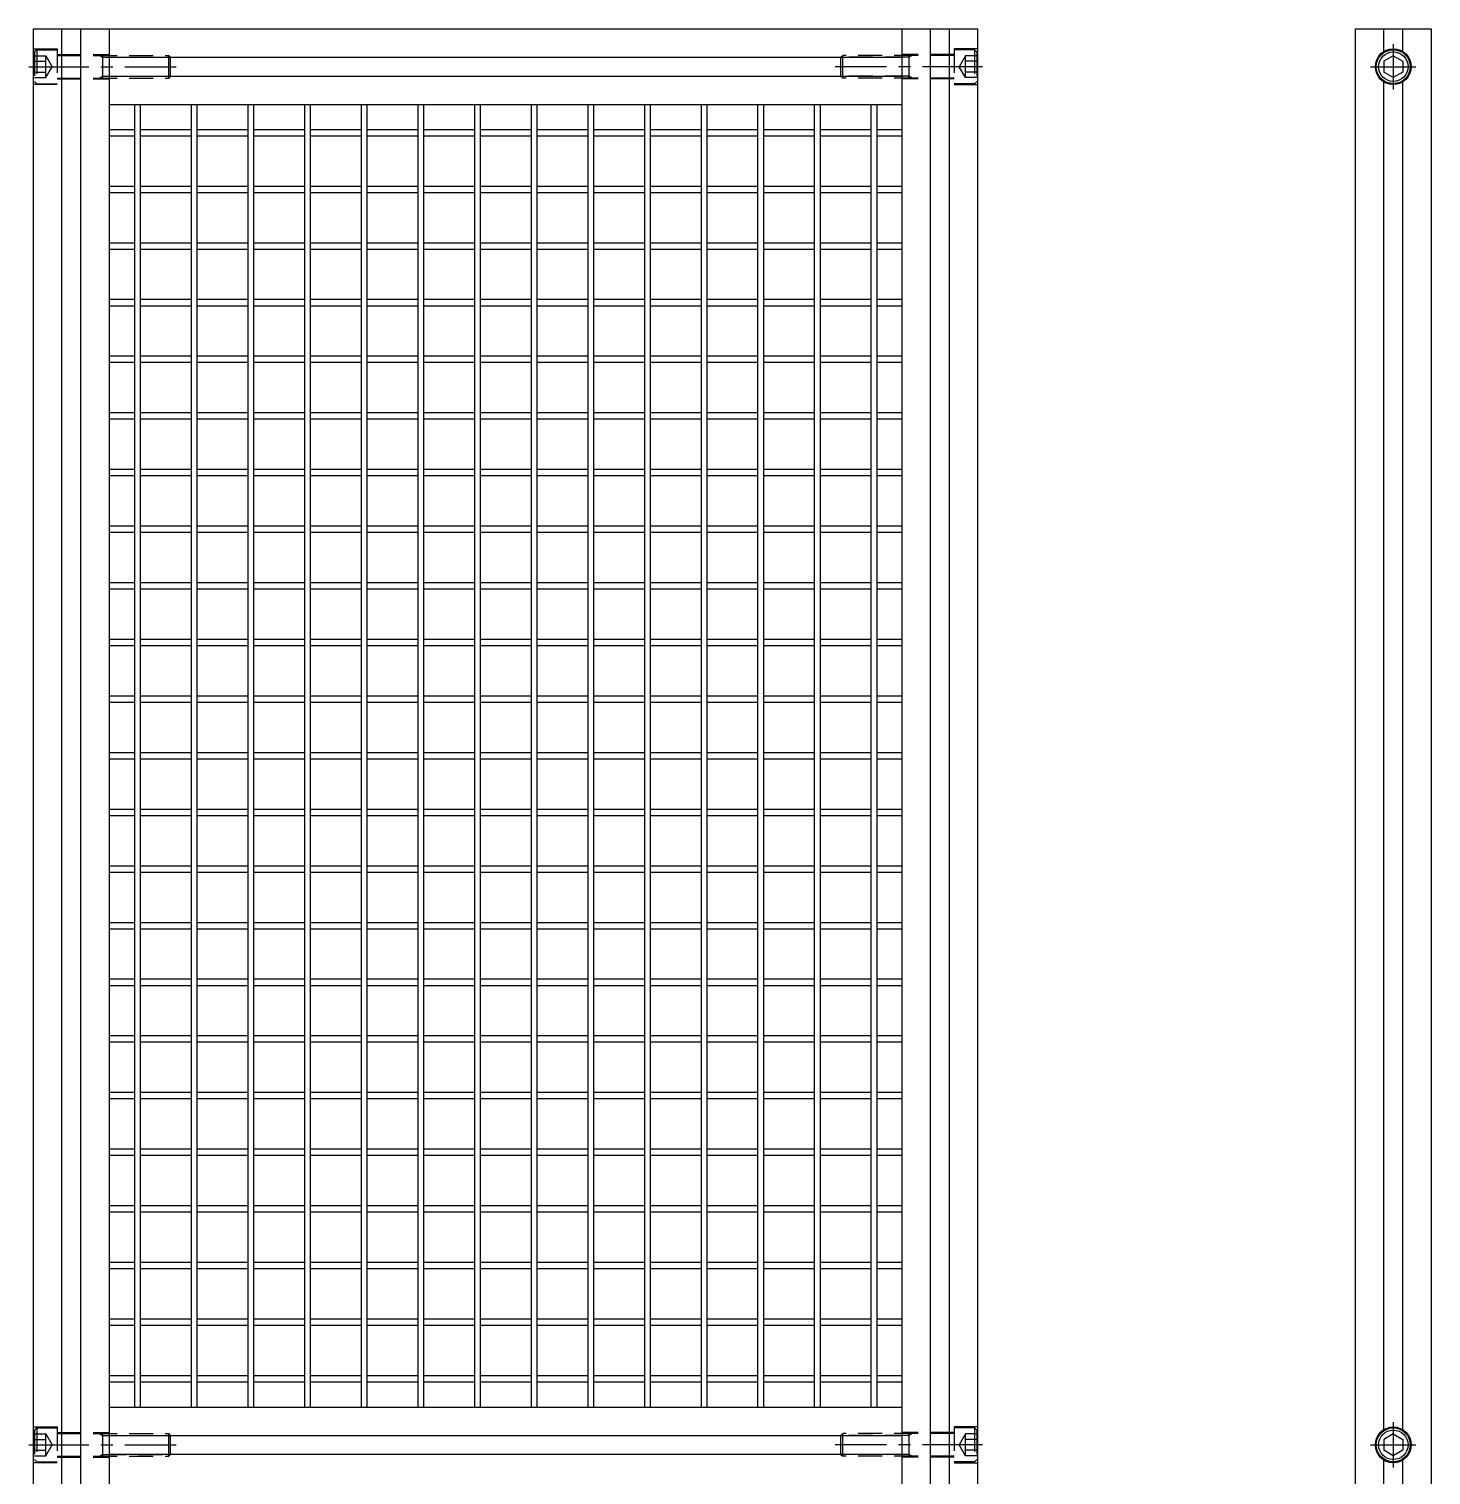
# Model space of a CAD drawing. Extents: x -175 to 740, y -125 to 1650.
# Drawn here: x -2 to 740, y 884 to 1650 of the extents above; entities that cross this region are included whole.
import ezdxf

# ---------------------------------------------------------------- set-up
doc = ezdxf.new("R2010")
doc.units = 0
doc.linetypes.add('CENTER', pattern=[50.8, 31.75, -6.35, 6.35, -6.35])
doc.linetypes.add('DASHED', pattern=[19.05, 12.7, -6.35])
doc.layers.get('0').update_dxf_attribs({"linetype": 'CONTINUOUS'})
doc.layers.add('CENTER', color=1, linetype='CENTER')

msp = doc.modelspace()

# ---------------------------------------------------------------- linework, layer by layer
at = {"color": 7, "linetype": 'CONTINUOUS'}
for p, q in [((0, 0), (0, 1650)), ((0, 1650), (40, 1650)), ((15, 0), (15, 1650)), ((25, 0), (25, 1650)), ((40, 1650), (40, 880)), ((40, 1650), (460, 1650)), ((460, 0), (460, 1650)), ((460, 1650), (500, 1650)), ((475, 0), (475, 1650)), ((485, 0), (485, 1650)), ((500, 0), (500, 1650)), ((700, 0), (700, 1650)), ((700, 1650), (740, 1650)), ((715, 1638.08), (715, 1650)), ((725, 1638.08), (725, 1650)), ((740, 1650), (740, 0)), ((40, 1635), (460, 1635)), ((720, 1635.77), (715, 1632.89)), ((715, 1632.89), (715, 1627.11)), ((720, 1635.77), (725, 1632.89)), ((725, 1632.89), (725, 1627.11)), ((40, 1625), (460, 1625)), ((720, 1624.23), (715, 1627.11)), ((725, 1627.11), (720, 1624.23)), ((715, 908.08), (715, 1621.92)), ((725, 908.08), (725, 1621.92)), ((40, 1610), (460, 1610)), ((53.4, 1610), (53.4, 920)), ((56.6, 920), (56.6, 1610)), ((83.4, 1610), (83.4, 920)), ((86.6, 920), (86.6, 1610)), ((113.4, 1610), (113.4, 920)), ((116.6, 920), (116.6, 1610)), ((143.4, 1610), (143.4, 920)), ((146.6, 920), (146.6, 1610)), ((173.4, 1610), (173.4, 920)), ((176.6, 920), (176.6, 1610)), ((203.4, 1610), (203.4, 920)), ((206.6, 920), (206.6, 1610)), ((233.4, 1610), (233.4, 920)), ((236.6, 920), (236.6, 1610)), ((263.4, 1610), (263.4, 920)), ((266.6, 920), (266.6, 1610)), ((293.4, 1610), (293.4, 920)), ((296.6, 920), (296.6, 1610)), ((323.4, 1610), (323.4, 920)), ((326.6, 920), (326.6, 1610)), ((353.4, 1610), (353.4, 920)), ((356.6, 920), (356.6, 1610)), ((383.4, 1610), (383.4, 920)), ((386.6, 920), (386.6, 1610)), ((413.4, 1610), (413.4, 920)), ((416.6, 920), (416.6, 1610)), ((443.4, 1610), (443.4, 920)), ((446.6, 920), (446.6, 1610)), ((53.4, 1596.6), (40, 1596.6)), ((40, 1593.4), (53.4, 1593.4)), ((83.4, 1596.6), (56.6, 1596.6)), ((56.6, 1593.4), (83.4, 1593.4)), ((113.4, 1596.6), (86.6, 1596.6)), ((86.6, 1593.4), (113.4, 1593.4)), ((143.4, 1596.6), (116.6, 1596.6)), ((116.6, 1593.4), (143.4, 1593.4)), ((173.4, 1596.6), (146.6, 1596.6)), ((146.6, 1593.4), (173.4, 1593.4)), ((203.4, 1596.6), (176.6, 1596.6)), ((176.6, 1593.4), (203.4, 1593.4)), ((233.4, 1596.6), (206.6, 1596.6)), ((206.6, 1593.4), (233.4, 1593.4)), ((263.4, 1596.6), (236.6, 1596.6)), ((236.6, 1593.4), (263.4, 1593.4)), ((293.4, 1596.6), (266.6, 1596.6)), ((266.6, 1593.4), (293.4, 1593.4)), ((323.4, 1596.6), (296.6, 1596.6)), ((296.6, 1593.4), (323.4, 1593.4)), ((353.4, 1596.6), (326.6, 1596.6)), ((326.6, 1593.4), (353.4, 1593.4)), ((383.4, 1596.6), (356.6, 1596.6)), ((356.6, 1593.4), (383.4, 1593.4)), ((413.4, 1596.6), (386.6, 1596.6)), ((386.6, 1593.4), (413.4, 1593.4)), ((443.4, 1596.6), (416.6, 1596.6)), ((416.6, 1593.4), (443.4, 1593.4)), ((460, 1596.6), (446.6, 1596.6)), ((446.6, 1593.4), (460, 1593.4)), ((53.4, 1566.6), (40, 1566.6)), ((40, 1563.4), (53.4, 1563.4)), ((83.4, 1566.6), (56.6, 1566.6)), ((56.6, 1563.4), (83.4, 1563.4)), ((113.4, 1566.6), (86.6, 1566.6)), ((86.6, 1563.4), (113.4, 1563.4)), ((143.4, 1566.6), (116.6, 1566.6)), ((116.6, 1563.4), (143.4, 1563.4)), ((173.4, 1566.6), (146.6, 1566.6)), ((146.6, 1563.4), (173.4, 1563.4)), ((203.4, 1566.6), (176.6, 1566.6)), ((176.6, 1563.4), (203.4, 1563.4)), ((233.4, 1566.6), (206.6, 1566.6)), ((206.6, 1563.4), (233.4, 1563.4)), ((263.4, 1566.6), (236.6, 1566.6)), ((236.6, 1563.4), (263.4, 1563.4)), ((293.4, 1566.6), (266.6, 1566.6)), ((266.6, 1563.4), (293.4, 1563.4)), ((323.4, 1566.6), (296.6, 1566.6)), ((296.6, 1563.4), (323.4, 1563.4)), ((353.4, 1566.6), (326.6, 1566.6)), ((326.6, 1563.4), (353.4, 1563.4)), ((383.4, 1566.6), (356.6, 1566.6)), ((356.6, 1563.4), (383.4, 1563.4)), ((413.4, 1566.6), (386.6, 1566.6)), ((386.6, 1563.4), (413.4, 1563.4)), ((443.4, 1566.6), (416.6, 1566.6)), ((416.6, 1563.4), (443.4, 1563.4)), ((460, 1566.6), (446.6, 1566.6)), ((446.6, 1563.4), (460, 1563.4)), ((53.4, 1536.6), (40, 1536.6)), ((40, 1533.4), (53.4, 1533.4)), ((83.4, 1536.6), (56.6, 1536.6)), ((56.6, 1533.4), (83.4, 1533.4)), ((113.4, 1536.6), (86.6, 1536.6)), ((86.6, 1533.4), (113.4, 1533.4)), ((143.4, 1536.6), (116.6, 1536.6)), ((116.6, 1533.4), (143.4, 1533.4)), ((173.4, 1536.6), (146.6, 1536.6)), ((146.6, 1533.4), (173.4, 1533.4)), ((203.4, 1536.6), (176.6, 1536.6)), ((176.6, 1533.4), (203.4, 1533.4)), ((233.4, 1536.6), (206.6, 1536.6)), ((206.6, 1533.4), (233.4, 1533.4)), ((263.4, 1536.6), (236.6, 1536.6)), ((236.6, 1533.4), (263.4, 1533.4)), ((293.4, 1536.6), (266.6, 1536.6)), ((266.6, 1533.4), (293.4, 1533.4)), ((323.4, 1536.6), (296.6, 1536.6)), ((296.6, 1533.4), (323.4, 1533.4)), ((353.4, 1536.6), (326.6, 1536.6)), ((326.6, 1533.4), (353.4, 1533.4)), ((383.4, 1536.6), (356.6, 1536.6)), ((356.6, 1533.4), (383.4, 1533.4)), ((413.4, 1536.6), (386.6, 1536.6)), ((386.6, 1533.4), (413.4, 1533.4)), ((443.4, 1536.6), (416.6, 1536.6)), ((416.6, 1533.4), (443.4, 1533.4)), ((460, 1536.6), (446.6, 1536.6)), ((446.6, 1533.4), (460, 1533.4)), ((53.4, 1506.6), (40, 1506.6)), ((40, 1503.4), (53.4, 1503.4)), ((83.4, 1506.6), (56.6, 1506.6)), ((56.6, 1503.4), (83.4, 1503.4)), ((113.4, 1506.6), (86.6, 1506.6)), ((86.6, 1503.4), (113.4, 1503.4)), ((143.4, 1506.6), (116.6, 1506.6)), ((116.6, 1503.4), (143.4, 1503.4)), ((173.4, 1506.6), (146.6, 1506.6)), ((146.6, 1503.4), (173.4, 1503.4)), ((203.4, 1506.6), (176.6, 1506.6)), ((176.6, 1503.4), (203.4, 1503.4)), ((233.4, 1506.6), (206.6, 1506.6)), ((206.6, 1503.4), (233.4, 1503.4)), ((263.4, 1506.6), (236.6, 1506.6)), ((236.6, 1503.4), (263.4, 1503.4)), ((293.4, 1506.6), (266.6, 1506.6)), ((266.6, 1503.4), (293.4, 1503.4)), ((323.4, 1506.6), (296.6, 1506.6)), ((296.6, 1503.4), (323.4, 1503.4)), ((353.4, 1506.6), (326.6, 1506.6)), ((326.6, 1503.4), (353.4, 1503.4)), ((383.4, 1506.6), (356.6, 1506.6)), ((356.6, 1503.4), (383.4, 1503.4)), ((413.4, 1506.6), (386.6, 1506.6)), ((386.6, 1503.4), (413.4, 1503.4)), ((443.4, 1506.6), (416.6, 1506.6)), ((416.6, 1503.4), (443.4, 1503.4)), ((460, 1506.6), (446.6, 1506.6)), ((446.6, 1503.4), (460, 1503.4)), ((53.4, 1476.6), (40, 1476.6)), ((40, 1473.4), (53.4, 1473.4)), ((83.4, 1476.6), (56.6, 1476.6)), ((56.6, 1473.4), (83.4, 1473.4)), ((113.4, 1476.6), (86.6, 1476.6)), ((86.6, 1473.4), (113.4, 1473.4)), ((143.4, 1476.6), (116.6, 1476.6)), ((116.6, 1473.4), (143.4, 1473.4)), ((173.4, 1476.6), (146.6, 1476.6)), ((146.6, 1473.4), (173.4, 1473.4)), ((203.4, 1476.6), (176.6, 1476.6)), ((176.6, 1473.4), (203.4, 1473.4)), ((233.4, 1476.6), (206.6, 1476.6)), ((206.6, 1473.4), (233.4, 1473.4)), ((263.4, 1476.6), (236.6, 1476.6)), ((236.6, 1473.4), (263.4, 1473.4)), ((293.4, 1476.6), (266.6, 1476.6)), ((266.6, 1473.4), (293.4, 1473.4)), ((323.4, 1476.6), (296.6, 1476.6)), ((296.6, 1473.4), (323.4, 1473.4)), ((353.4, 1476.6), (326.6, 1476.6)), ((326.6, 1473.4), (353.4, 1473.4)), ((383.4, 1476.6), (356.6, 1476.6)), ((356.6, 1473.4), (383.4, 1473.4)), ((413.4, 1476.6), (386.6, 1476.6)), ((386.6, 1473.4), (413.4, 1473.4)), ((443.4, 1476.6), (416.6, 1476.6)), ((416.6, 1473.4), (443.4, 1473.4)), ((460, 1476.6), (446.6, 1476.6)), ((446.6, 1473.4), (460, 1473.4)), ((53.4, 1446.6), (40, 1446.6)), ((40, 1443.4), (53.4, 1443.4)), ((83.4, 1446.6), (56.6, 1446.6)), ((56.6, 1443.4), (83.4, 1443.4)), ((113.4, 1446.6), (86.6, 1446.6)), ((86.6, 1443.4), (113.4, 1443.4)), ((143.4, 1446.6), (116.6, 1446.6)), ((116.6, 1443.4), (143.4, 1443.4)), ((173.4, 1446.6), (146.6, 1446.6)), ((146.6, 1443.4), (173.4, 1443.4)), ((203.4, 1446.6), (176.6, 1446.6)), ((176.6, 1443.4), (203.4, 1443.4)), ((233.4, 1446.6), (206.6, 1446.6)), ((206.6, 1443.4), (233.4, 1443.4)), ((263.4, 1446.6), (236.6, 1446.6)), ((236.6, 1443.4), (263.4, 1443.4)), ((293.4, 1446.6), (266.6, 1446.6)), ((266.6, 1443.4), (293.4, 1443.4)), ((323.4, 1446.6), (296.6, 1446.6)), ((296.6, 1443.4), (323.4, 1443.4)), ((353.4, 1446.6), (326.6, 1446.6)), ((326.6, 1443.4), (353.4, 1443.4)), ((383.4, 1446.6), (356.6, 1446.6)), ((356.6, 1443.4), (383.4, 1443.4)), ((413.4, 1446.6), (386.6, 1446.6)), ((386.6, 1443.4), (413.4, 1443.4)), ((443.4, 1446.6), (416.6, 1446.6)), ((416.6, 1443.4), (443.4, 1443.4)), ((460, 1446.6), (446.6, 1446.6)), ((446.6, 1443.4), (460, 1443.4)), ((53.4, 1416.6), (40, 1416.6)), ((40, 1413.4), (53.4, 1413.4)), ((83.4, 1416.6), (56.6, 1416.6)), ((56.6, 1413.4), (83.4, 1413.4)), ((113.4, 1416.6), (86.6, 1416.6)), ((86.6, 1413.4), (113.4, 1413.4)), ((143.4, 1416.6), (116.6, 1416.6)), ((116.6, 1413.4), (143.4, 1413.4)), ((173.4, 1416.6), (146.6, 1416.6)), ((146.6, 1413.4), (173.4, 1413.4)), ((203.4, 1416.6), (176.6, 1416.6)), ((176.6, 1413.4), (203.4, 1413.4)), ((233.4, 1416.6), (206.6, 1416.6)), ((206.6, 1413.4), (233.4, 1413.4)), ((263.4, 1416.6), (236.6, 1416.6)), ((236.6, 1413.4), (263.4, 1413.4)), ((293.4, 1416.6), (266.6, 1416.6)), ((266.6, 1413.4), (293.4, 1413.4)), ((323.4, 1416.6), (296.6, 1416.6)), ((296.6, 1413.4), (323.4, 1413.4)), ((353.4, 1416.6), (326.6, 1416.6)), ((326.6, 1413.4), (353.4, 1413.4)), ((383.4, 1416.6), (356.6, 1416.6)), ((356.6, 1413.4), (383.4, 1413.4)), ((413.4, 1416.6), (386.6, 1416.6)), ((386.6, 1413.4), (413.4, 1413.4)), ((443.4, 1416.6), (416.6, 1416.6)), ((416.6, 1413.4), (443.4, 1413.4)), ((460, 1416.6), (446.6, 1416.6)), ((446.6, 1413.4), (460, 1413.4)), ((53.4, 1386.6), (40, 1386.6)), ((83.4, 1386.6), (56.6, 1386.6)), ((113.4, 1386.6), (86.6, 1386.6)), ((143.4, 1386.6), (116.6, 1386.6)), ((173.4, 1386.6), (146.6, 1386.6)), ((203.4, 1386.6), (176.6, 1386.6)), ((233.4, 1386.6), (206.6, 1386.6)), ((263.4, 1386.6), (236.6, 1386.6)), ((293.4, 1386.6), (266.6, 1386.6)), ((323.4, 1386.6), (296.6, 1386.6)), ((353.4, 1386.6), (326.6, 1386.6)), ((383.4, 1386.6), (356.6, 1386.6)), ((413.4, 1386.6), (386.6, 1386.6)), ((443.4, 1386.6), (416.6, 1386.6)), ((460, 1386.6), (446.6, 1386.6)), ((40, 1383.4), (53.4, 1383.4)), ((56.6, 1383.4), (83.4, 1383.4)), ((86.6, 1383.4), (113.4, 1383.4)), ((116.6, 1383.4), (143.4, 1383.4)), ((146.6, 1383.4), (173.4, 1383.4)), ((176.6, 1383.4), (203.4, 1383.4)), ((206.6, 1383.4), (233.4, 1383.4)), ((236.6, 1383.4), (263.4, 1383.4)), ((266.6, 1383.4), (293.4, 1383.4)), ((296.6, 1383.4), (323.4, 1383.4)), ((326.6, 1383.4), (353.4, 1383.4)), ((356.6, 1383.4), (383.4, 1383.4)), ((386.6, 1383.4), (413.4, 1383.4)), ((416.6, 1383.4), (443.4, 1383.4)), ((446.6, 1383.4), (460, 1383.4)), ((53.4, 1356.6), (40, 1356.6)), ((83.4, 1356.6), (56.6, 1356.6)), ((113.4, 1356.6), (86.6, 1356.6)), ((143.4, 1356.6), (116.6, 1356.6)), ((173.4, 1356.6), (146.6, 1356.6)), ((203.4, 1356.6), (176.6, 1356.6)), ((233.4, 1356.6), (206.6, 1356.6)), ((263.4, 1356.6), (236.6, 1356.6)), ((293.4, 1356.6), (266.6, 1356.6)), ((323.4, 1356.6), (296.6, 1356.6)), ((353.4, 1356.6), (326.6, 1356.6)), ((383.4, 1356.6), (356.6, 1356.6)), ((413.4, 1356.6), (386.6, 1356.6)), ((443.4, 1356.6), (416.6, 1356.6)), ((460, 1356.6), (446.6, 1356.6)), ((40, 1353.4), (53.4, 1353.4)), ((56.6, 1353.4), (83.4, 1353.4)), ((86.6, 1353.4), (113.4, 1353.4)), ((116.6, 1353.4), (143.4, 1353.4)), ((146.6, 1353.4), (173.4, 1353.4)), ((176.6, 1353.4), (203.4, 1353.4)), ((206.6, 1353.4), (233.4, 1353.4)), ((236.6, 1353.4), (263.4, 1353.4)), ((266.6, 1353.4), (293.4, 1353.4)), ((296.6, 1353.4), (323.4, 1353.4)), ((326.6, 1353.4), (353.4, 1353.4)), ((356.6, 1353.4), (383.4, 1353.4)), ((386.6, 1353.4), (413.4, 1353.4)), ((416.6, 1353.4), (443.4, 1353.4)), ((446.6, 1353.4), (460, 1353.4)), ((53.4, 1326.6), (40, 1326.6)), ((83.4, 1326.6), (56.6, 1326.6)), ((113.4, 1326.6), (86.6, 1326.6)), ((143.4, 1326.6), (116.6, 1326.6)), ((173.4, 1326.6), (146.6, 1326.6)), ((203.4, 1326.6), (176.6, 1326.6)), ((233.4, 1326.6), (206.6, 1326.6)), ((263.4, 1326.6), (236.6, 1326.6)), ((293.4, 1326.6), (266.6, 1326.6)), ((323.4, 1326.6), (296.6, 1326.6)), ((353.4, 1326.6), (326.6, 1326.6)), ((383.4, 1326.6), (356.6, 1326.6)), ((413.4, 1326.6), (386.6, 1326.6)), ((443.4, 1326.6), (416.6, 1326.6)), ((460, 1326.6), (446.6, 1326.6)), ((40, 1323.4), (53.4, 1323.4)), ((56.6, 1323.4), (83.4, 1323.4)), ((86.6, 1323.4), (113.4, 1323.4)), ((116.6, 1323.4), (143.4, 1323.4)), ((146.6, 1323.4), (173.4, 1323.4)), ((176.6, 1323.4), (203.4, 1323.4)), ((206.6, 1323.4), (233.4, 1323.4)), ((236.6, 1323.4), (263.4, 1323.4)), ((266.6, 1323.4), (293.4, 1323.4)), ((296.6, 1323.4), (323.4, 1323.4)), ((326.6, 1323.4), (353.4, 1323.4)), ((356.6, 1323.4), (383.4, 1323.4)), ((386.6, 1323.4), (413.4, 1323.4)), ((416.6, 1323.4), (443.4, 1323.4)), ((446.6, 1323.4), (460, 1323.4)), ((53.4, 1296.6), (40, 1296.6)), ((83.4, 1296.6), (56.6, 1296.6)), ((113.4, 1296.6), (86.6, 1296.6)), ((143.4, 1296.6), (116.6, 1296.6)), ((173.4, 1296.6), (146.6, 1296.6)), ((203.4, 1296.6), (176.6, 1296.6)), ((233.4, 1296.6), (206.6, 1296.6)), ((263.4, 1296.6), (236.6, 1296.6)), ((293.4, 1296.6), (266.6, 1296.6)), ((323.4, 1296.6), (296.6, 1296.6)), ((353.4, 1296.6), (326.6, 1296.6)), ((383.4, 1296.6), (356.6, 1296.6)), ((413.4, 1296.6), (386.6, 1296.6)), ((443.4, 1296.6), (416.6, 1296.6)), ((460, 1296.6), (446.6, 1296.6)), ((40, 1293.4), (53.4, 1293.4)), ((56.6, 1293.4), (83.4, 1293.4)), ((86.6, 1293.4), (113.4, 1293.4)), ((116.6, 1293.4), (143.4, 1293.4)), ((146.6, 1293.4), (173.4, 1293.4)), ((176.6, 1293.4), (203.4, 1293.4)), ((206.6, 1293.4), (233.4, 1293.4)), ((236.6, 1293.4), (263.4, 1293.4)), ((266.6, 1293.4), (293.4, 1293.4)), ((296.6, 1293.4), (323.4, 1293.4)), ((326.6, 1293.4), (353.4, 1293.4)), ((356.6, 1293.4), (383.4, 1293.4)), ((386.6, 1293.4), (413.4, 1293.4)), ((416.6, 1293.4), (443.4, 1293.4)), ((446.6, 1293.4), (460, 1293.4)), ((53.4, 1266.6), (40, 1266.6)), ((83.4, 1266.6), (56.6, 1266.6)), ((113.4, 1266.6), (86.6, 1266.6)), ((143.4, 1266.6), (116.6, 1266.6)), ((173.4, 1266.6), (146.6, 1266.6)), ((203.4, 1266.6), (176.6, 1266.6)), ((233.4, 1266.6), (206.6, 1266.6)), ((263.4, 1266.6), (236.6, 1266.6)), ((293.4, 1266.6), (266.6, 1266.6)), ((323.4, 1266.6), (296.6, 1266.6)), ((353.4, 1266.6), (326.6, 1266.6)), ((383.4, 1266.6), (356.6, 1266.6)), ((413.4, 1266.6), (386.6, 1266.6)), ((443.4, 1266.6), (416.6, 1266.6)), ((460, 1266.6), (446.6, 1266.6)), ((40, 1263.4), (53.4, 1263.4)), ((56.6, 1263.4), (83.4, 1263.4)), ((86.6, 1263.4), (113.4, 1263.4)), ((116.6, 1263.4), (143.4, 1263.4)), ((146.6, 1263.4), (173.4, 1263.4)), ((176.6, 1263.4), (203.4, 1263.4)), ((206.6, 1263.4), (233.4, 1263.4)), ((236.6, 1263.4), (263.4, 1263.4)), ((266.6, 1263.4), (293.4, 1263.4)), ((296.6, 1263.4), (323.4, 1263.4)), ((326.6, 1263.4), (353.4, 1263.4)), ((356.6, 1263.4), (383.4, 1263.4)), ((386.6, 1263.4), (413.4, 1263.4)), ((416.6, 1263.4), (443.4, 1263.4)), ((446.6, 1263.4), (460, 1263.4)), ((53.4, 1236.6), (40, 1236.6)), ((40, 1233.4), (53.4, 1233.4)), ((83.4, 1236.6), (56.6, 1236.6)), ((56.6, 1233.4), (83.4, 1233.4)), ((113.4, 1236.6), (86.6, 1236.6)), ((86.6, 1233.4), (113.4, 1233.4)), ((143.4, 1236.6), (116.6, 1236.6)), ((116.6, 1233.4), (143.4, 1233.4)), ((173.4, 1236.6), (146.6, 1236.6)), ((146.6, 1233.4), (173.4, 1233.4)), ((203.4, 1236.6), (176.6, 1236.6)), ((176.6, 1233.4), (203.4, 1233.4)), ((233.4, 1236.6), (206.6, 1236.6)), ((206.6, 1233.4), (233.4, 1233.4)), ((263.4, 1236.6), (236.6, 1236.6)), ((236.6, 1233.4), (263.4, 1233.4)), ((293.4, 1236.6), (266.6, 1236.6)), ((266.6, 1233.4), (293.4, 1233.4)), ((323.4, 1236.6), (296.6, 1236.6)), ((296.6, 1233.4), (323.4, 1233.4)), ((353.4, 1236.6), (326.6, 1236.6)), ((326.6, 1233.4), (353.4, 1233.4)), ((383.4, 1236.6), (356.6, 1236.6)), ((356.6, 1233.4), (383.4, 1233.4)), ((413.4, 1236.6), (386.6, 1236.6)), ((386.6, 1233.4), (413.4, 1233.4)), ((443.4, 1236.6), (416.6, 1236.6)), ((416.6, 1233.4), (443.4, 1233.4)), ((460, 1236.6), (446.6, 1236.6)), ((446.6, 1233.4), (460, 1233.4)), ((53.4, 1206.6), (40, 1206.6)), ((40, 1203.4), (53.4, 1203.4)), ((83.4, 1206.6), (56.6, 1206.6)), ((56.6, 1203.4), (83.4, 1203.4)), ((113.4, 1206.6), (86.6, 1206.6)), ((86.6, 1203.4), (113.4, 1203.4)), ((143.4, 1206.6), (116.6, 1206.6)), ((116.6, 1203.4), (143.4, 1203.4)), ((173.4, 1206.6), (146.6, 1206.6)), ((146.6, 1203.4), (173.4, 1203.4)), ((203.4, 1206.6), (176.6, 1206.6)), ((176.6, 1203.4), (203.4, 1203.4)), ((233.4, 1206.6), (206.6, 1206.6)), ((206.6, 1203.4), (233.4, 1203.4)), ((263.4, 1206.6), (236.6, 1206.6)), ((236.6, 1203.4), (263.4, 1203.4)), ((293.4, 1206.6), (266.6, 1206.6)), ((266.6, 1203.4), (293.4, 1203.4)), ((323.4, 1206.6), (296.6, 1206.6)), ((296.6, 1203.4), (323.4, 1203.4)), ((353.4, 1206.6), (326.6, 1206.6)), ((326.6, 1203.4), (353.4, 1203.4)), ((383.4, 1206.6), (356.6, 1206.6)), ((356.6, 1203.4), (383.4, 1203.4)), ((413.4, 1206.6), (386.6, 1206.6)), ((386.6, 1203.4), (413.4, 1203.4)), ((443.4, 1206.6), (416.6, 1206.6)), ((416.6, 1203.4), (443.4, 1203.4)), ((460, 1206.6), (446.6, 1206.6)), ((446.6, 1203.4), (460, 1203.4)), ((53.4, 1176.6), (40, 1176.6)), ((40, 1173.4), (53.4, 1173.4)), ((83.4, 1176.6), (56.6, 1176.6)), ((56.6, 1173.4), (83.4, 1173.4)), ((113.4, 1176.6), (86.6, 1176.6)), ((86.6, 1173.4), (113.4, 1173.4)), ((143.4, 1176.6), (116.6, 1176.6)), ((116.6, 1173.4), (143.4, 1173.4)), ((173.4, 1176.6), (146.6, 1176.6)), ((146.6, 1173.4), (173.4, 1173.4)), ((203.4, 1176.6), (176.6, 1176.6)), ((176.6, 1173.4), (203.4, 1173.4)), ((233.4, 1176.6), (206.6, 1176.6)), ((206.6, 1173.4), (233.4, 1173.4)), ((263.4, 1176.6), (236.6, 1176.6)), ((236.6, 1173.4), (263.4, 1173.4)), ((293.4, 1176.6), (266.6, 1176.6)), ((266.6, 1173.4), (293.4, 1173.4)), ((323.4, 1176.6), (296.6, 1176.6)), ((296.6, 1173.4), (323.4, 1173.4)), ((353.4, 1176.6), (326.6, 1176.6)), ((326.6, 1173.4), (353.4, 1173.4)), ((383.4, 1176.6), (356.6, 1176.6)), ((356.6, 1173.4), (383.4, 1173.4)), ((413.4, 1176.6), (386.6, 1176.6)), ((386.6, 1173.4), (413.4, 1173.4)), ((443.4, 1176.6), (416.6, 1176.6)), ((416.6, 1173.4), (443.4, 1173.4)), ((460, 1176.6), (446.6, 1176.6)), ((446.6, 1173.4), (460, 1173.4)), ((53.4, 1146.6), (40, 1146.6)), ((40, 1143.4), (53.4, 1143.4)), ((83.4, 1146.6), (56.6, 1146.6)), ((56.6, 1143.4), (83.4, 1143.4)), ((113.4, 1146.6), (86.6, 1146.6)), ((86.6, 1143.4), (113.4, 1143.4)), ((143.4, 1146.6), (116.6, 1146.6)), ((116.6, 1143.4), (143.4, 1143.4)), ((173.4, 1146.6), (146.6, 1146.6)), ((146.6, 1143.4), (173.4, 1143.4)), ((203.4, 1146.6), (176.6, 1146.6)), ((176.6, 1143.4), (203.4, 1143.4)), ((233.4, 1146.6), (206.6, 1146.6)), ((206.6, 1143.4), (233.4, 1143.4)), ((263.4, 1146.6), (236.6, 1146.6)), ((236.6, 1143.4), (263.4, 1143.4)), ((293.4, 1146.6), (266.6, 1146.6)), ((266.6, 1143.4), (293.4, 1143.4)), ((323.4, 1146.6), (296.6, 1146.6)), ((296.6, 1143.4), (323.4, 1143.4)), ((353.4, 1146.6), (326.6, 1146.6)), ((326.6, 1143.4), (353.4, 1143.4)), ((383.4, 1146.6), (356.6, 1146.6)), ((356.6, 1143.4), (383.4, 1143.4)), ((413.4, 1146.6), (386.6, 1146.6)), ((386.6, 1143.4), (413.4, 1143.4)), ((443.4, 1146.6), (416.6, 1146.6)), ((416.6, 1143.4), (443.4, 1143.4)), ((460, 1146.6), (446.6, 1146.6)), ((446.6, 1143.4), (460, 1143.4)), ((53.4, 1116.6), (40, 1116.6)), ((40, 1113.4), (53.4, 1113.4)), ((83.4, 1116.6), (56.6, 1116.6)), ((56.6, 1113.4), (83.4, 1113.4)), ((113.4, 1116.6), (86.6, 1116.6)), ((86.6, 1113.4), (113.4, 1113.4)), ((143.4, 1116.6), (116.6, 1116.6)), ((116.6, 1113.4), (143.4, 1113.4)), ((173.4, 1116.6), (146.6, 1116.6)), ((146.6, 1113.4), (173.4, 1113.4)), ((203.4, 1116.6), (176.6, 1116.6)), ((176.6, 1113.4), (203.4, 1113.4)), ((233.4, 1116.6), (206.6, 1116.6)), ((206.6, 1113.4), (233.4, 1113.4)), ((263.4, 1116.6), (236.6, 1116.6)), ((236.6, 1113.4), (263.4, 1113.4)), ((293.4, 1116.6), (266.6, 1116.6)), ((266.6, 1113.4), (293.4, 1113.4)), ((323.4, 1116.6), (296.6, 1116.6)), ((296.6, 1113.4), (323.4, 1113.4)), ((353.4, 1116.6), (326.6, 1116.6)), ((326.6, 1113.4), (353.4, 1113.4)), ((383.4, 1116.6), (356.6, 1116.6)), ((356.6, 1113.4), (383.4, 1113.4)), ((413.4, 1116.6), (386.6, 1116.6)), ((386.6, 1113.4), (413.4, 1113.4)), ((443.4, 1116.6), (416.6, 1116.6)), ((416.6, 1113.4), (443.4, 1113.4)), ((460, 1116.6), (446.6, 1116.6)), ((446.6, 1113.4), (460, 1113.4)), ((53.4, 1086.6), (40, 1086.6)), ((40, 1083.4), (53.4, 1083.4)), ((83.4, 1086.6), (56.6, 1086.6)), ((56.6, 1083.4), (83.4, 1083.4)), ((113.4, 1086.6), (86.6, 1086.6)), ((86.6, 1083.4), (113.4, 1083.4)), ((143.4, 1086.6), (116.6, 1086.6)), ((116.6, 1083.4), (143.4, 1083.4)), ((173.4, 1086.6), (146.6, 1086.6)), ((146.6, 1083.4), (173.4, 1083.4)), ((203.4, 1086.6), (176.6, 1086.6)), ((176.6, 1083.4), (203.4, 1083.4)), ((233.4, 1086.6), (206.6, 1086.6)), ((206.6, 1083.4), (233.4, 1083.4)), ((263.4, 1086.6), (236.6, 1086.6)), ((236.6, 1083.4), (263.4, 1083.4)), ((293.4, 1086.6), (266.6, 1086.6)), ((266.6, 1083.4), (293.4, 1083.4)), ((323.4, 1086.6), (296.6, 1086.6)), ((296.6, 1083.4), (323.4, 1083.4)), ((353.4, 1086.6), (326.6, 1086.6)), ((326.6, 1083.4), (353.4, 1083.4)), ((383.4, 1086.6), (356.6, 1086.6)), ((356.6, 1083.4), (383.4, 1083.4)), ((413.4, 1086.6), (386.6, 1086.6)), ((386.6, 1083.4), (413.4, 1083.4)), ((443.4, 1086.6), (416.6, 1086.6)), ((416.6, 1083.4), (443.4, 1083.4)), ((460, 1086.6), (446.6, 1086.6)), ((446.6, 1083.4), (460, 1083.4)), ((53.4, 1056.6), (40, 1056.6)), ((40, 1053.4), (53.4, 1053.4)), ((83.4, 1056.6), (56.6, 1056.6)), ((56.6, 1053.4), (83.4, 1053.4)), ((113.4, 1056.6), (86.6, 1056.6)), ((86.6, 1053.4), (113.4, 1053.4)), ((143.4, 1056.6), (116.6, 1056.6)), ((116.6, 1053.4), (143.4, 1053.4)), ((173.4, 1056.6), (146.6, 1056.6)), ((146.6, 1053.4), (173.4, 1053.4)), ((203.4, 1056.6), (176.6, 1056.6)), ((176.6, 1053.4), (203.4, 1053.4)), ((233.4, 1056.6), (206.6, 1056.6)), ((206.6, 1053.4), (233.4, 1053.4)), ((263.4, 1056.6), (236.6, 1056.6)), ((236.6, 1053.4), (263.4, 1053.4)), ((293.4, 1056.6), (266.6, 1056.6)), ((266.6, 1053.4), (293.4, 1053.4)), ((323.4, 1056.6), (296.6, 1056.6)), ((296.6, 1053.4), (323.4, 1053.4)), ((353.4, 1056.6), (326.6, 1056.6)), ((326.6, 1053.4), (353.4, 1053.4)), ((383.4, 1056.6), (356.6, 1056.6)), ((356.6, 1053.4), (383.4, 1053.4)), ((413.4, 1056.6), (386.6, 1056.6)), ((386.6, 1053.4), (413.4, 1053.4)), ((443.4, 1056.6), (416.6, 1056.6)), ((416.6, 1053.4), (443.4, 1053.4)), ((460, 1056.6), (446.6, 1056.6)), ((446.6, 1053.4), (460, 1053.4)), ((53.4, 1026.6), (40, 1026.6)), ((83.4, 1026.6), (56.6, 1026.6)), ((113.4, 1026.6), (86.6, 1026.6)), ((143.4, 1026.6), (116.6, 1026.6)), ((173.4, 1026.6), (146.6, 1026.6)), ((203.4, 1026.6), (176.6, 1026.6)), ((233.4, 1026.6), (206.6, 1026.6)), ((263.4, 1026.6), (236.6, 1026.6)), ((293.4, 1026.6), (266.6, 1026.6)), ((323.4, 1026.6), (296.6, 1026.6)), ((353.4, 1026.6), (326.6, 1026.6)), ((383.4, 1026.6), (356.6, 1026.6)), ((413.4, 1026.6), (386.6, 1026.6)), ((443.4, 1026.6), (416.6, 1026.6)), ((460, 1026.6), (446.6, 1026.6)), ((40, 1023.4), (53.4, 1023.4)), ((56.6, 1023.4), (83.4, 1023.4)), ((86.6, 1023.4), (113.4, 1023.4)), ((116.6, 1023.4), (143.4, 1023.4)), ((146.6, 1023.4), (173.4, 1023.4)), ((176.6, 1023.4), (203.4, 1023.4)), ((206.6, 1023.4), (233.4, 1023.4)), ((236.6, 1023.4), (263.4, 1023.4)), ((266.6, 1023.4), (293.4, 1023.4)), ((296.6, 1023.4), (323.4, 1023.4)), ((326.6, 1023.4), (353.4, 1023.4)), ((356.6, 1023.4), (383.4, 1023.4)), ((386.6, 1023.4), (413.4, 1023.4)), ((416.6, 1023.4), (443.4, 1023.4)), ((446.6, 1023.4), (460, 1023.4)), ((53.4, 996.6), (40, 996.6)), ((83.4, 996.6), (56.6, 996.6)), ((113.4, 996.6), (86.6, 996.6)), ((143.4, 996.6), (116.6, 996.6)), ((173.4, 996.6), (146.6, 996.6)), ((203.4, 996.6), (176.6, 996.6)), ((233.4, 996.6), (206.6, 996.6)), ((263.4, 996.6), (236.6, 996.6)), ((293.4, 996.6), (266.6, 996.6)), ((323.4, 996.6), (296.6, 996.6)), ((353.4, 996.6), (326.6, 996.6)), ((383.4, 996.6), (356.6, 996.6)), ((413.4, 996.6), (386.6, 996.6)), ((443.4, 996.6), (416.6, 996.6)), ((460, 996.6), (446.6, 996.6)), ((40, 993.4), (53.4, 993.4)), ((56.6, 993.4), (83.4, 993.4)), ((86.6, 993.4), (113.4, 993.4)), ((116.6, 993.4), (143.4, 993.4)), ((146.6, 993.4), (173.4, 993.4)), ((176.6, 993.4), (203.4, 993.4)), ((206.6, 993.4), (233.4, 993.4)), ((236.6, 993.4), (263.4, 993.4)), ((266.6, 993.4), (293.4, 993.4)), ((296.6, 993.4), (323.4, 993.4)), ((326.6, 993.4), (353.4, 993.4)), ((356.6, 993.4), (383.4, 993.4)), ((386.6, 993.4), (413.4, 993.4)), ((416.6, 993.4), (443.4, 993.4)), ((446.6, 993.4), (460, 993.4)), ((53.4, 966.6), (40, 966.6)), ((83.4, 966.6), (56.6, 966.6)), ((113.4, 966.6), (86.6, 966.6)), ((143.4, 966.6), (116.6, 966.6)), ((173.4, 966.6), (146.6, 966.6)), ((203.4, 966.6), (176.6, 966.6)), ((233.4, 966.6), (206.6, 966.6)), ((263.4, 966.6), (236.6, 966.6)), ((293.4, 966.6), (266.6, 966.6)), ((323.4, 966.6), (296.6, 966.6)), ((353.4, 966.6), (326.6, 966.6)), ((383.4, 966.6), (356.6, 966.6)), ((413.4, 966.6), (386.6, 966.6)), ((443.4, 966.6), (416.6, 966.6)), ((460, 966.6), (446.6, 966.6)), ((40, 963.4), (53.4, 963.4)), ((56.6, 963.4), (83.4, 963.4)), ((86.6, 963.4), (113.4, 963.4)), ((116.6, 963.4), (143.4, 963.4)), ((146.6, 963.4), (173.4, 963.4)), ((176.6, 963.4), (203.4, 963.4)), ((206.6, 963.4), (233.4, 963.4)), ((236.6, 963.4), (263.4, 963.4)), ((266.6, 963.4), (293.4, 963.4)), ((296.6, 963.4), (323.4, 963.4)), ((326.6, 963.4), (353.4, 963.4)), ((356.6, 963.4), (383.4, 963.4)), ((386.6, 963.4), (413.4, 963.4)), ((416.6, 963.4), (443.4, 963.4)), ((446.6, 963.4), (460, 963.4)), ((53.4, 936.6), (40, 936.6)), ((83.4, 936.6), (56.6, 936.6)), ((113.4, 936.6), (86.6, 936.6)), ((143.4, 936.6), (116.6, 936.6)), ((173.4, 936.6), (146.6, 936.6)), ((203.4, 936.6), (176.6, 936.6)), ((233.4, 936.6), (206.6, 936.6)), ((263.4, 936.6), (236.6, 936.6)), ((293.4, 936.6), (266.6, 936.6)), ((323.4, 936.6), (296.6, 936.6)), ((353.4, 936.6), (326.6, 936.6)), ((383.4, 936.6), (356.6, 936.6)), ((413.4, 936.6), (386.6, 936.6)), ((443.4, 936.6), (416.6, 936.6)), ((460, 936.6), (446.6, 936.6)), ((40, 933.4), (53.4, 933.4)), ((56.6, 933.4), (83.4, 933.4)), ((86.6, 933.4), (113.4, 933.4)), ((116.6, 933.4), (143.4, 933.4)), ((146.6, 933.4), (173.4, 933.4)), ((176.6, 933.4), (203.4, 933.4)), ((206.6, 933.4), (233.4, 933.4)), ((236.6, 933.4), (263.4, 933.4)), ((266.6, 933.4), (293.4, 933.4)), ((296.6, 933.4), (323.4, 933.4)), ((326.6, 933.4), (353.4, 933.4)), ((356.6, 933.4), (383.4, 933.4)), ((386.6, 933.4), (413.4, 933.4)), ((416.6, 933.4), (443.4, 933.4)), ((446.6, 933.4), (460, 933.4)), ((40, 920), (40, 0)), ((40, 920), (460, 920)), ((40, 905), (460, 905)), ((720, 905.77), (715, 902.89)), ((720, 905.77), (725, 902.89)), ((715, 902.89), (715, 897.11)), ((720, 894.23), (715, 897.11)), ((725, 897.11), (720, 894.23)), ((725, 902.89), (725, 897.11)), ((40, 895), (460, 895)), ((715, 178.08), (715, 891.92)), ((725, 178.08), (725, 891.92))]:
    msp.add_line(p, q, dxfattribs=at)
at = {"color": 3, "linetype": 'DASHED'}
for p, q in [((0, 1639.5), (12.5, 1639.5)), ((12.5, 1639.5), (12.5, 1620.5)), ((500, 1639.5), (487.5, 1639.5)), ((487.5, 1639.5), (487.5, 1620.5)), ((1.7, 1639), (0.5, 1637.8)), ((0.5, 1637.8), (0.5, 1622.2)), ((0.5, 1635.77), (6.5, 1635.77)), ((0.5, 1632.89), (6.5, 1632.89)), ((1.7, 1639), (12.5, 1639)), ((1.7, 1639), (1.7, 1621)), ((6.5, 1635.77), (9.83, 1630)), ((6.5, 1624.23), (6.5, 1635.77)), ((12.5, 1636.5), (40, 1636.5)), ((12.5, 1636), (71.55, 1636)), ((34.86, 1636), (36.5, 1635.05)), ((36.5, 1636), (36.5, 1624)), ((36.5, 1635.05), (72.5, 1635.05)), ((71.55, 1624), (71.55, 1636)), ((72.5, 1635.05), (71.55, 1636)), ((72.5, 1624.95), (72.5, 1635.05)), ((427.5, 1635.05), (428.45, 1636)), ((463.5, 1635.05), (427.5, 1635.05)), ((427.5, 1624.95), (427.5, 1635.05)), ((428.45, 1624), (428.45, 1636)), ((487.5, 1636), (428.45, 1636)), ((487.5, 1636.5), (460, 1636.5)), ((465.14, 1636), (463.5, 1635.05)), ((463.5, 1636), (463.5, 1624)), ((498.3, 1639), (487.5, 1639)), ((493.5, 1635.77), (490.17, 1630)), ((499.5, 1635.77), (493.5, 1635.77)), ((493.5, 1624.23), (493.5, 1635.77)), ((499.5, 1632.89), (493.5, 1632.89)), ((498.3, 1639), (498.3, 1621)), ((498.3, 1639), (499.5, 1637.8)), ((499.5, 1637.8), (499.5, 1622.2)), ((0.5, 1627.11), (6.5, 1627.11)), ((0.5, 1624.23), (6.5, 1624.23)), ((6.5, 1624.23), (9.83, 1630)), ((12.5, 1624), (71.55, 1624)), ((34.86, 1624), (36.5, 1624.95)), ((36.5, 1624.95), (72.5, 1624.95)), ((72.5, 1624.95), (71.55, 1624)), ((463.5, 1624.95), (427.5, 1624.95)), ((427.5, 1624.95), (428.45, 1624)), ((487.5, 1624), (428.45, 1624)), ((465.14, 1624), (463.5, 1624.95)), ((493.5, 1624.23), (490.17, 1630)), ((499.5, 1627.11), (493.5, 1627.11)), ((499.5, 1624.23), (493.5, 1624.23)), ((12.5, 1620.5), (0, 1620.5)), ((1.7, 1621), (0.5, 1622.2)), ((1.7, 1621), (12.5, 1621)), ((12.5, 1623.5), (40, 1623.5)), ((487.5, 1623.5), (460, 1623.5)), ((498.3, 1621), (487.5, 1621)), ((487.5, 1620.5), (500, 1620.5)), ((498.3, 1621), (499.5, 1622.2)), ((0, 909.5), (12.5, 909.5)), ((1.7, 909), (0.5, 907.8)), ((0.5, 907.8), (0.5, 892.2)), ((0.5, 905.77), (6.5, 905.77)), ((1.7, 909), (12.5, 909)), ((1.7, 909), (1.7, 891)), ((6.5, 905.77), (9.83, 900)), ((6.5, 894.23), (6.5, 905.77)), ((12.5, 909.5), (12.5, 890.5)), ((12.5, 906.5), (40, 906.5)), ((12.5, 906), (71.55, 906)), ((34.86, 906), (36.5, 905.05)), ((36.5, 906), (36.5, 894)), ((36.5, 905.05), (72.5, 905.05)), ((71.55, 894), (71.55, 906)), ((72.5, 905.05), (71.55, 906)), ((72.5, 894.95), (72.5, 905.05)), ((427.5, 905.05), (428.45, 906)), ((463.5, 905.05), (427.5, 905.05)), ((427.5, 894.95), (427.5, 905.05)), ((428.45, 894), (428.45, 906)), ((487.5, 906), (428.45, 906)), ((487.5, 906.5), (460, 906.5)), ((465.14, 906), (463.5, 905.05)), ((463.5, 906), (463.5, 894)), ((500, 909.5), (487.5, 909.5)), ((487.5, 909.5), (487.5, 890.5)), ((498.3, 909), (487.5, 909)), ((493.5, 905.77), (490.17, 900)), ((499.5, 905.77), (493.5, 905.77)), ((493.5, 894.23), (493.5, 905.77)), ((498.3, 909), (498.3, 891)), ((498.3, 909), (499.5, 907.8)), ((499.5, 907.8), (499.5, 892.2)), ((0.5, 902.89), (6.5, 902.89)), ((0.5, 897.11), (6.5, 897.11)), ((6.5, 894.23), (9.83, 900)), ((493.5, 894.23), (490.17, 900)), ((499.5, 902.89), (493.5, 902.89)), ((499.5, 897.11), (493.5, 897.11)), ((12.5, 890.5), (0, 890.5)), ((0.5, 894.23), (6.5, 894.23)), ((1.7, 891), (0.5, 892.2)), ((1.7, 891), (12.5, 891)), ((12.5, 894), (71.55, 894)), ((12.5, 893.5), (40, 893.5)), ((34.86, 894), (36.5, 894.95)), ((36.5, 894.95), (72.5, 894.95)), ((72.5, 894.95), (71.55, 894)), ((463.5, 894.95), (427.5, 894.95)), ((427.5, 894.95), (428.45, 894)), ((487.5, 894), (428.45, 894)), ((487.5, 893.5), (460, 893.5)), ((465.14, 894), (463.5, 894.95)), ((498.3, 891), (487.5, 891)), ((487.5, 890.5), (500, 890.5)), ((499.5, 894.23), (493.5, 894.23)), ((498.3, 891), (499.5, 892.2))]:
    msp.add_line(p, q, dxfattribs=at)
at = {"color": 7, "linetype": 'CONTINUOUS'}
for centre, radius in [((720, 1630), 9.5), ((720, 1630), 9), ((720, 1630), 7.8), ((720, 900), 9.5), ((720, 900), 9), ((720, 900), 7.8)]:
    msp.add_circle(centre, radius, dxfattribs=at)
at = {"layer": 'CENTER', "color": 1, "linetype": 'CENTER'}
for p, q in [((720, 1642), (720, 1618)), ((-2.5, 1630), (75.5, 1630)), ((502.5, 1630), (424.5, 1630)), ((708, 1630), (732, 1630)), ((720, 912), (720, 888)), ((-2.5, 900), (75.5, 900)), ((502.5, 900), (424.5, 900)), ((708, 900), (732, 900))]:
    msp.add_line(p, q, dxfattribs=at)

doc.saveas('drawing.dxf')
